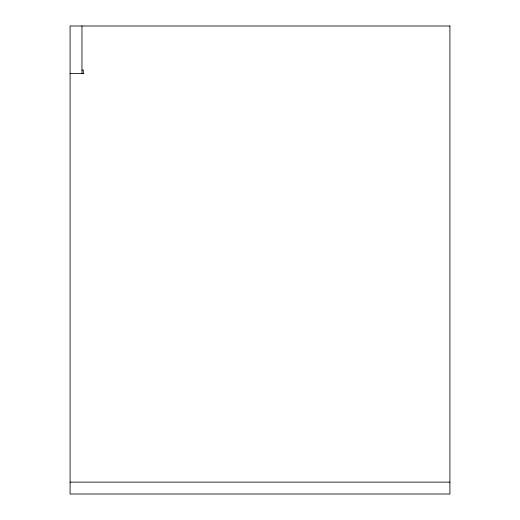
<?xml version="1.0" encoding="UTF-8"?>
<svg xmlns="http://www.w3.org/2000/svg" width="520" height="520" viewBox="0 0 520 520"><rect width="100%" height="100%" fill="white"/><g stroke="black" fill="none" stroke-linecap="round" stroke-linejoin="round"><path stroke-width="0.78" d="M81.959 70.09L83.31 70.09L83.31 73.476M70.09 73.476L83.538 73.476M70.09 482.131L449.911 482.131M81.959 26L81.959 73.476M449.911 26L70.09 26L70.09 494L449.911 494L449.911 26"/></g></svg>
